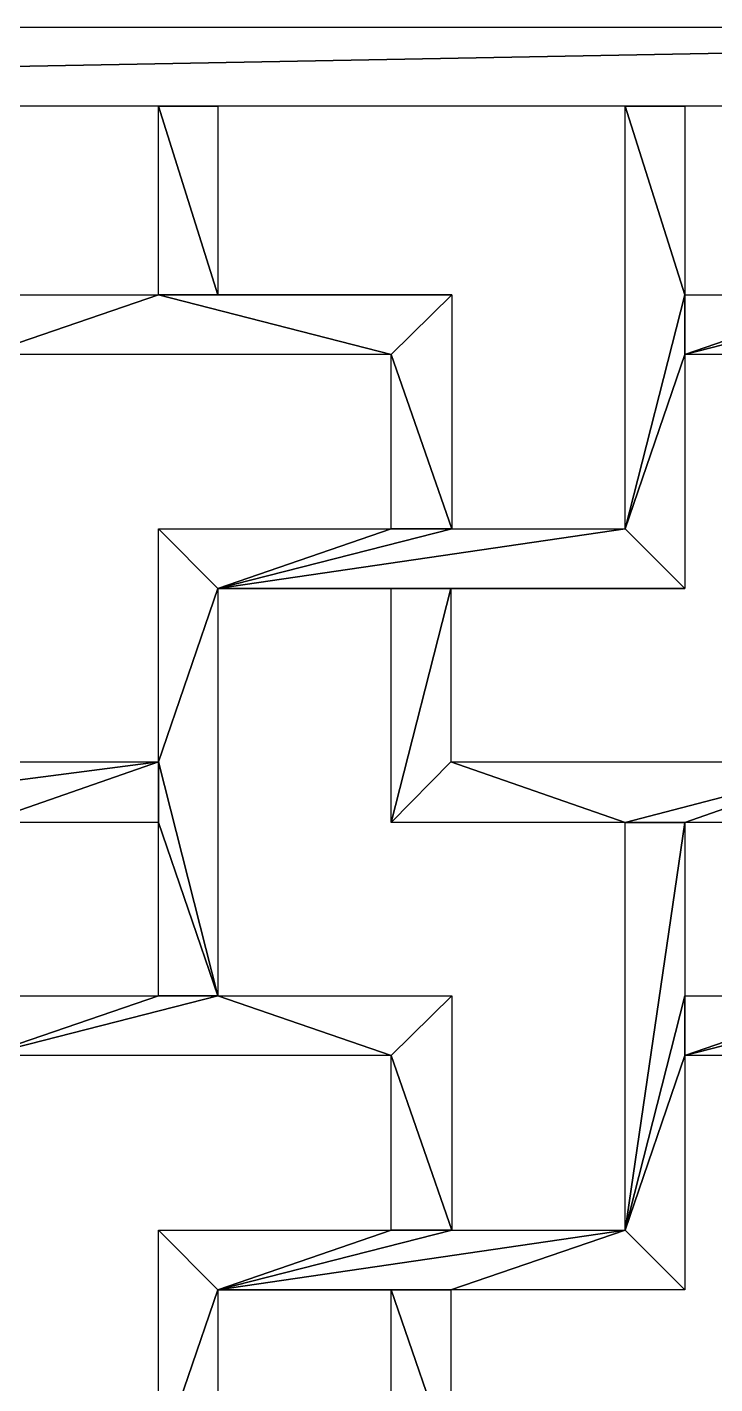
# Model space of a CAD drawing. Header units: centimetres. Extents: x -27.5 to -18.9, y -9.4 to 9.5.
# Drawn here: x -23.065 to -21.691, y 6.771 to 9.48 of the extents above; entities that cross this region are included whole.
import ezdxf

# ---------------------------------------------------------------- set-up
doc = ezdxf.new("R2010")
doc.units = ezdxf.units.CM
doc.header["$MEASUREMENT"] = 0
doc.layers.add('layer 1', color=7, linetype='Continuous')

msp = doc.modelspace()

# ---------------------------------------------------------------- linework, layer by layer
at = {"layer": 'layer 1', "color": 250}
for points in [[(-18.88772, 9.47963), (-18.88772, 9.47963), (-27.49687, 9.47963), (-27.49687, 9.47963), (-27.49687, 9.47963), (-27.49687, 9.47963), (-27.33892, 9.3217), (-27.33892, 9.3217), (-27.33892, 9.3217), (-27.33892, 9.3217), (-18.88772, 9.47963), (-18.88772, 9.47963)], [(-18.88772, 9.47963), (-18.88772, 9.47963), (-27.49687, 9.47963), (-27.49687, 9.47963), (-27.49687, 9.47963), (-27.49687, 9.47963), (-27.33892, 9.3217), (-27.33892, 9.3217), (-27.33892, 9.3217), (-27.33892, 9.3217), (-18.88772, 9.47963), (-18.88772, 9.47963)], [(-18.88772, 9.47963), (-18.88772, 9.47963), (-27.33892, 9.3217), (-27.33892, 9.3217), (-27.33892, 9.3217), (-27.33892, 9.3217), (-19.04571, 9.3217), (-19.04571, 9.3217), (-19.04571, 9.3217), (-19.04571, 9.3217), (-18.88772, 9.47963), (-18.88772, 9.47963)], [(-18.88772, 9.47963), (-18.88772, 9.47963), (-27.33892, 9.3217), (-27.33892, 9.3217), (-27.33892, 9.3217), (-27.33892, 9.3217), (-19.04571, 9.3217), (-19.04571, 9.3217), (-19.04571, 9.3217), (-19.04571, 9.3217), (-18.88772, 9.47963), (-18.88772, 9.47963)], [(-22.68371, 8.9453), (-22.68371, 8.9453), (-22.68371, 9.3217), (-22.68371, 9.3217), (-22.68371, 9.3217), (-22.68371, 9.3217), (-22.80275, 9.3217), (-22.80275, 9.3217), (-22.80275, 9.3217), (-22.80275, 9.3217), (-22.68371, 8.9453), (-22.68371, 8.9453)], [(-22.68371, 8.9453), (-22.68371, 8.9453), (-22.68371, 9.3217), (-22.68371, 9.3217), (-22.68371, 9.3217), (-22.68371, 9.3217), (-22.80275, 9.3217), (-22.80275, 9.3217), (-22.80275, 9.3217), (-22.80275, 9.3217), (-22.68371, 8.9453), (-22.68371, 8.9453)], [(-22.80275, 9.3217), (-22.80275, 9.3217), (-22.80275, 8.9453), (-22.80275, 8.9453), (-22.80275, 8.9453), (-22.80275, 8.9453), (-22.68371, 8.9453), (-22.68371, 8.9453), (-22.68371, 8.9453), (-22.68371, 8.9453), (-22.80275, 9.3217), (-22.80275, 9.3217)], [(-22.80275, 9.3217), (-22.80275, 9.3217), (-22.80275, 8.9453), (-22.80275, 8.9453), (-22.80275, 8.9453), (-22.80275, 8.9453), (-22.68371, 8.9453), (-22.68371, 8.9453), (-22.68371, 8.9453), (-22.68371, 8.9453), (-22.80275, 9.3217), (-22.80275, 9.3217)], [(-21.75096, 8.9453), (-21.75096, 8.9453), (-21.75096, 9.3217), (-21.75096, 9.3217), (-21.75096, 9.3217), (-21.75096, 9.3217), (-21.86996, 9.3217), (-21.86996, 9.3217), (-21.86996, 9.3217), (-21.86996, 9.3217), (-21.75096, 8.9453), (-21.75096, 8.9453)], [(-21.75096, 8.9453), (-21.75096, 8.9453), (-21.75096, 9.3217), (-21.75096, 9.3217), (-21.75096, 9.3217), (-21.75096, 9.3217), (-21.86996, 9.3217), (-21.86996, 9.3217), (-21.86996, 9.3217), (-21.86996, 9.3217), (-21.75096, 8.9453), (-21.75096, 8.9453)], [(-21.86996, 9.3217), (-21.86996, 9.3217), (-21.86996, 8.47803), (-21.86996, 8.47803), (-21.86996, 8.47803), (-21.86996, 8.47803), (-21.75096, 8.9453), (-21.75096, 8.9453), (-21.75096, 8.9453), (-21.75096, 8.9453), (-21.86996, 9.3217), (-21.86996, 9.3217)], [(-21.86996, 9.3217), (-21.86996, 9.3217), (-21.86996, 8.47803), (-21.86996, 8.47803), (-21.86996, 8.47803), (-21.86996, 8.47803), (-21.75096, 8.9453), (-21.75096, 8.9453), (-21.75096, 8.9453), (-21.75096, 8.9453), (-21.86996, 9.3217), (-21.86996, 9.3217)], [(-22.80275, 8.9453), (-22.80275, 8.9453), (-23.15117, 8.8263), (-23.15117, 8.8263), (-23.15117, 8.8263), (-23.15117, 8.8263), (-22.33746, 8.8263), (-22.33746, 8.8263), (-22.33746, 8.8263), (-22.33746, 8.8263), (-22.80275, 8.9453), (-22.80275, 8.9453)], [(-22.80275, 8.9453), (-22.80275, 8.9453), (-23.15117, 8.8263), (-23.15117, 8.8263), (-23.15117, 8.8263), (-23.15117, 8.8263), (-22.33746, 8.8263), (-22.33746, 8.8263), (-22.33746, 8.8263), (-22.33746, 8.8263), (-22.80275, 8.9453), (-22.80275, 8.9453)], [(-23.15117, 8.9453), (-23.15117, 8.9453), (-23.15117, 8.8263), (-23.15117, 8.8263), (-23.15117, 8.8263), (-23.15117, 8.8263), (-22.80275, 8.9453), (-22.80275, 8.9453), (-22.80275, 8.9453), (-22.80275, 8.9453), (-23.15117, 8.9453), (-23.15117, 8.9453)], [(-23.15117, 8.9453), (-23.15117, 8.9453), (-23.15117, 8.8263), (-23.15117, 8.8263), (-23.15117, 8.8263), (-23.15117, 8.8263), (-22.80275, 8.9453), (-22.80275, 8.9453), (-22.80275, 8.9453), (-22.80275, 8.9453), (-23.15117, 8.9453), (-23.15117, 8.9453)], [(-22.80275, 8.9453), (-22.80275, 8.9453), (-22.33746, 8.8263), (-22.33746, 8.8263), (-22.33746, 8.8263), (-22.33746, 8.8263), (-22.21625, 8.9453), (-22.21625, 8.9453), (-22.21625, 8.9453), (-22.21625, 8.9453), (-22.80275, 8.9453), (-22.80275, 8.9453)], [(-22.80275, 8.9453), (-22.80275, 8.9453), (-22.33746, 8.8263), (-22.33746, 8.8263), (-22.33746, 8.8263), (-22.33746, 8.8263), (-22.21625, 8.9453), (-22.21625, 8.9453), (-22.21625, 8.9453), (-22.21625, 8.9453), (-22.80275, 8.9453), (-22.80275, 8.9453)], [(-22.68371, 8.9453), (-22.68371, 8.9453), (-22.80275, 8.9453), (-22.80275, 8.9453), (-22.80275, 8.9453), (-22.80275, 8.9453), (-22.21625, 8.9453), (-22.21625, 8.9453), (-22.21625, 8.9453), (-22.21625, 8.9453), (-22.68371, 8.9453), (-22.68371, 8.9453)], [(-22.68371, 8.9453), (-22.68371, 8.9453), (-22.80275, 8.9453), (-22.80275, 8.9453), (-22.80275, 8.9453), (-22.80275, 8.9453), (-22.21625, 8.9453), (-22.21625, 8.9453), (-22.21625, 8.9453), (-22.21625, 8.9453), (-22.68371, 8.9453), (-22.68371, 8.9453)], [(-22.21625, 8.9453), (-22.21625, 8.9453), (-22.33746, 8.8263), (-22.33746, 8.8263), (-22.33746, 8.8263), (-22.33746, 8.8263), (-22.21625, 8.47803), (-22.21625, 8.47803), (-22.21625, 8.47803), (-22.21625, 8.47803), (-22.21625, 8.9453), (-22.21625, 8.9453)], [(-22.21625, 8.9453), (-22.21625, 8.9453), (-22.33746, 8.8263), (-22.33746, 8.8263), (-22.33746, 8.8263), (-22.33746, 8.8263), (-22.21625, 8.47803), (-22.21625, 8.47803), (-22.21625, 8.47803), (-22.21625, 8.47803), (-22.21625, 8.9453), (-22.21625, 8.9453)], [(-21.75096, 8.9453), (-21.75096, 8.9453), (-21.86996, 8.47803), (-21.86996, 8.47803), (-21.86996, 8.47803), (-21.86996, 8.47803), (-21.75096, 8.8263), (-21.75096, 8.8263), (-21.75096, 8.8263), (-21.75096, 8.8263), (-21.75096, 8.9453), (-21.75096, 8.9453)], [(-21.75096, 8.9453), (-21.75096, 8.9453), (-21.86996, 8.47803), (-21.86996, 8.47803), (-21.86996, 8.47803), (-21.86996, 8.47803), (-21.75096, 8.8263), (-21.75096, 8.8263), (-21.75096, 8.8263), (-21.75096, 8.8263), (-21.75096, 8.9453), (-21.75096, 8.9453)], [(-21.28566, 8.9453), (-21.28566, 8.9453), (-21.75096, 8.8263), (-21.75096, 8.8263), (-21.75096, 8.8263), (-21.75096, 8.8263), (-20.93721, 8.8263), (-20.93721, 8.8263), (-20.93721, 8.8263), (-20.93721, 8.8263), (-21.28566, 8.9453), (-21.28566, 8.9453)], [(-21.28566, 8.9453), (-21.28566, 8.9453), (-21.75096, 8.8263), (-21.75096, 8.8263), (-21.75096, 8.8263), (-21.75096, 8.8263), (-20.93721, 8.8263), (-20.93721, 8.8263), (-20.93721, 8.8263), (-20.93721, 8.8263), (-21.28566, 8.9453), (-21.28566, 8.9453)], [(-21.40467, 8.9453), (-21.40467, 8.9453), (-21.75096, 8.8263), (-21.75096, 8.8263), (-21.75096, 8.8263), (-21.75096, 8.8263), (-21.28566, 8.9453), (-21.28566, 8.9453), (-21.28566, 8.9453), (-21.28566, 8.9453), (-21.40467, 8.9453), (-21.40467, 8.9453)], [(-21.40467, 8.9453), (-21.40467, 8.9453), (-21.75096, 8.8263), (-21.75096, 8.8263), (-21.75096, 8.8263), (-21.75096, 8.8263), (-21.28566, 8.9453), (-21.28566, 8.9453), (-21.28566, 8.9453), (-21.28566, 8.9453), (-21.40467, 8.9453), (-21.40467, 8.9453)], [(-21.75096, 8.8263), (-21.75096, 8.8263), (-21.40467, 8.9453), (-21.40467, 8.9453), (-21.40467, 8.9453), (-21.40467, 8.9453), (-21.75096, 8.9453), (-21.75096, 8.9453), (-21.75096, 8.9453), (-21.75096, 8.9453), (-21.75096, 8.8263), (-21.75096, 8.8263)], [(-21.75096, 8.8263), (-21.75096, 8.8263), (-21.40467, 8.9453), (-21.40467, 8.9453), (-21.40467, 8.9453), (-21.40467, 8.9453), (-21.75096, 8.9453), (-21.75096, 8.9453), (-21.75096, 8.9453), (-21.75096, 8.9453), (-21.75096, 8.8263), (-21.75096, 8.8263)], [(-22.33746, 8.8263), (-22.33746, 8.8263), (-22.33746, 8.47803), (-22.33746, 8.47803), (-22.33746, 8.47803), (-22.33746, 8.47803), (-22.21625, 8.47803), (-22.21625, 8.47803), (-22.21625, 8.47803), (-22.21625, 8.47803), (-22.33746, 8.8263), (-22.33746, 8.8263)], [(-22.33746, 8.8263), (-22.33746, 8.8263), (-22.33746, 8.47803), (-22.33746, 8.47803), (-22.33746, 8.47803), (-22.33746, 8.47803), (-22.21625, 8.47803), (-22.21625, 8.47803), (-22.21625, 8.47803), (-22.21625, 8.47803), (-22.33746, 8.8263), (-22.33746, 8.8263)], [(-21.75096, 8.8263), (-21.75096, 8.8263), (-21.86996, 8.47803), (-21.86996, 8.47803), (-21.86996, 8.47803), (-21.86996, 8.47803), (-21.75096, 8.35904), (-21.75096, 8.35904), (-21.75096, 8.35904), (-21.75096, 8.35904), (-21.75096, 8.8263), (-21.75096, 8.8263)], [(-21.75096, 8.8263), (-21.75096, 8.8263), (-21.86996, 8.47803), (-21.86996, 8.47803), (-21.86996, 8.47803), (-21.86996, 8.47803), (-21.75096, 8.35904), (-21.75096, 8.35904), (-21.75096, 8.35904), (-21.75096, 8.35904), (-21.75096, 8.8263), (-21.75096, 8.8263)], [(-22.80275, 8.47803), (-22.80275, 8.47803), (-22.68371, 8.35904), (-22.68371, 8.35904), (-22.68371, 8.35904), (-22.68371, 8.35904), (-22.33746, 8.47803), (-22.33746, 8.47803), (-22.33746, 8.47803), (-22.33746, 8.47803), (-22.80275, 8.47803), (-22.80275, 8.47803)], [(-22.80275, 8.47803), (-22.80275, 8.47803), (-22.68371, 8.35904), (-22.68371, 8.35904), (-22.68371, 8.35904), (-22.68371, 8.35904), (-22.33746, 8.47803), (-22.33746, 8.47803), (-22.33746, 8.47803), (-22.33746, 8.47803), (-22.80275, 8.47803), (-22.80275, 8.47803)], [(-22.80275, 8.47803), (-22.80275, 8.47803), (-22.80275, 8.01289), (-22.80275, 8.01289), (-22.80275, 8.01289), (-22.80275, 8.01289), (-22.68371, 8.35904), (-22.68371, 8.35904), (-22.68371, 8.35904), (-22.68371, 8.35904), (-22.80275, 8.47803), (-22.80275, 8.47803)], [(-22.80275, 8.47803), (-22.80275, 8.47803), (-22.80275, 8.01289), (-22.80275, 8.01289), (-22.80275, 8.01289), (-22.80275, 8.01289), (-22.68371, 8.35904), (-22.68371, 8.35904), (-22.68371, 8.35904), (-22.68371, 8.35904), (-22.80275, 8.47803), (-22.80275, 8.47803)], [(-22.68371, 8.35904), (-22.68371, 8.35904), (-21.86996, 8.47803), (-21.86996, 8.47803), (-21.86996, 8.47803), (-21.86996, 8.47803), (-22.21625, 8.47803), (-22.21625, 8.47803), (-22.21625, 8.47803), (-22.21625, 8.47803), (-22.68371, 8.35904), (-22.68371, 8.35904)], [(-22.68371, 8.35904), (-22.68371, 8.35904), (-21.86996, 8.47803), (-21.86996, 8.47803), (-21.86996, 8.47803), (-21.86996, 8.47803), (-22.21625, 8.47803), (-22.21625, 8.47803), (-22.21625, 8.47803), (-22.21625, 8.47803), (-22.68371, 8.35904), (-22.68371, 8.35904)], [(-21.86996, 8.47803), (-21.86996, 8.47803), (-22.68371, 8.35904), (-22.68371, 8.35904), (-22.68371, 8.35904), (-22.68371, 8.35904), (-21.75096, 8.35904), (-21.75096, 8.35904), (-21.75096, 8.35904), (-21.75096, 8.35904), (-21.86996, 8.47803), (-21.86996, 8.47803)], [(-21.86996, 8.47803), (-21.86996, 8.47803), (-22.68371, 8.35904), (-22.68371, 8.35904), (-22.68371, 8.35904), (-22.68371, 8.35904), (-21.75096, 8.35904), (-21.75096, 8.35904), (-21.75096, 8.35904), (-21.75096, 8.35904), (-21.86996, 8.47803), (-21.86996, 8.47803)], [(-22.33746, 8.47803), (-22.33746, 8.47803), (-22.68371, 8.35904), (-22.68371, 8.35904), (-22.68371, 8.35904), (-22.68371, 8.35904), (-22.21625, 8.47803), (-22.21625, 8.47803), (-22.21625, 8.47803), (-22.21625, 8.47803), (-22.33746, 8.47803), (-22.33746, 8.47803)], [(-22.33746, 8.47803), (-22.33746, 8.47803), (-22.68371, 8.35904), (-22.68371, 8.35904), (-22.68371, 8.35904), (-22.68371, 8.35904), (-22.21625, 8.47803), (-22.21625, 8.47803), (-22.21625, 8.47803), (-22.21625, 8.47803), (-22.33746, 8.47803), (-22.33746, 8.47803)], [(-22.68371, 8.35904), (-22.68371, 8.35904), (-22.80275, 8.01289), (-22.80275, 8.01289), (-22.80275, 8.01289), (-22.80275, 8.01289), (-22.68371, 7.54563), (-22.68371, 7.54563), (-22.68371, 7.54563), (-22.68371, 7.54563), (-22.68371, 8.35904), (-22.68371, 8.35904)], [(-22.68371, 8.35904), (-22.68371, 8.35904), (-22.80275, 8.01289), (-22.80275, 8.01289), (-22.80275, 8.01289), (-22.80275, 8.01289), (-22.68371, 7.54563), (-22.68371, 7.54563), (-22.68371, 7.54563), (-22.68371, 7.54563), (-22.68371, 8.35904), (-22.68371, 8.35904)], [(-22.68371, 8.35904), (-22.68371, 8.35904), (-22.33746, 8.35904), (-22.33746, 8.35904), (-22.33746, 8.35904), (-22.33746, 8.35904), (-21.75096, 8.35904), (-21.75096, 8.35904), (-21.75096, 8.35904), (-21.75096, 8.35904), (-22.68371, 8.35904), (-22.68371, 8.35904)], [(-22.68371, 8.35904), (-22.68371, 8.35904), (-22.33746, 8.35904), (-22.33746, 8.35904), (-22.33746, 8.35904), (-22.33746, 8.35904), (-21.75096, 8.35904), (-21.75096, 8.35904), (-21.75096, 8.35904), (-21.75096, 8.35904), (-22.68371, 8.35904), (-22.68371, 8.35904)], [(-22.21841, 8.35904), (-22.21841, 8.35904), (-22.33746, 7.89178), (-22.33746, 7.89178), (-22.33746, 7.89178), (-22.33746, 7.89178), (-22.21841, 8.01289), (-22.21841, 8.01289), (-22.21841, 8.01289), (-22.21841, 8.01289), (-22.21841, 8.35904), (-22.21841, 8.35904)], [(-22.21841, 8.35904), (-22.21841, 8.35904), (-22.33746, 7.89178), (-22.33746, 7.89178), (-22.33746, 7.89178), (-22.33746, 7.89178), (-22.21841, 8.01289), (-22.21841, 8.01289), (-22.21841, 8.01289), (-22.21841, 8.01289), (-22.21841, 8.35904), (-22.21841, 8.35904)], [(-22.33746, 8.35904), (-22.33746, 8.35904), (-22.33746, 7.89178), (-22.33746, 7.89178), (-22.33746, 7.89178), (-22.33746, 7.89178), (-22.21841, 8.35904), (-22.21841, 8.35904), (-22.21841, 8.35904), (-22.21841, 8.35904), (-22.33746, 8.35904), (-22.33746, 8.35904)], [(-22.33746, 8.35904), (-22.33746, 8.35904), (-22.33746, 7.89178), (-22.33746, 7.89178), (-22.33746, 7.89178), (-22.33746, 7.89178), (-22.21841, 8.35904), (-22.21841, 8.35904), (-22.21841, 8.35904), (-22.21841, 8.35904), (-22.33746, 8.35904), (-22.33746, 8.35904)], [(-21.75096, 8.35904), (-21.75096, 8.35904), (-22.33746, 8.35904), (-22.33746, 8.35904), (-22.33746, 8.35904), (-22.33746, 8.35904), (-22.21841, 8.35904), (-22.21841, 8.35904), (-22.21841, 8.35904), (-22.21841, 8.35904), (-21.75096, 8.35904), (-21.75096, 8.35904)], [(-21.75096, 8.35904), (-21.75096, 8.35904), (-22.33746, 8.35904), (-22.33746, 8.35904), (-22.33746, 8.35904), (-22.33746, 8.35904), (-22.21841, 8.35904), (-22.21841, 8.35904), (-22.21841, 8.35904), (-22.21841, 8.35904), (-21.75096, 8.35904), (-21.75096, 8.35904)], [(-22.80275, 8.01289), (-22.80275, 8.01289), (-23.73551, 7.89178), (-23.73551, 7.89178), (-23.73551, 7.89178), (-23.73551, 7.89178), (-23.15117, 7.89178), (-23.15117, 7.89178), (-23.15117, 7.89178), (-23.15117, 7.89178), (-22.80275, 8.01289), (-22.80275, 8.01289)], [(-22.80275, 8.01289), (-22.80275, 8.01289), (-23.73551, 7.89178), (-23.73551, 7.89178), (-23.73551, 7.89178), (-23.73551, 7.89178), (-23.15117, 7.89178), (-23.15117, 7.89178), (-23.15117, 7.89178), (-23.15117, 7.89178), (-22.80275, 8.01289), (-22.80275, 8.01289)], [(-23.6165, 8.01289), (-23.6165, 8.01289), (-23.73551, 7.89178), (-23.73551, 7.89178), (-23.73551, 7.89178), (-23.73551, 7.89178), (-22.80275, 8.01289), (-22.80275, 8.01289), (-22.80275, 8.01289), (-22.80275, 8.01289), (-23.6165, 8.01289), (-23.6165, 8.01289)], [(-23.6165, 8.01289), (-23.6165, 8.01289), (-23.73551, 7.89178), (-23.73551, 7.89178), (-23.73551, 7.89178), (-23.73551, 7.89178), (-22.80275, 8.01289), (-22.80275, 8.01289), (-22.80275, 8.01289), (-22.80275, 8.01289), (-23.6165, 8.01289), (-23.6165, 8.01289)], [(-22.80275, 8.01289), (-22.80275, 8.01289), (-23.15117, 7.89178), (-23.15117, 7.89178), (-23.15117, 7.89178), (-23.15117, 7.89178), (-22.80275, 7.89178), (-22.80275, 7.89178), (-22.80275, 7.89178), (-22.80275, 7.89178), (-22.80275, 8.01289), (-22.80275, 8.01289)], [(-22.80275, 8.01289), (-22.80275, 8.01289), (-23.15117, 7.89178), (-23.15117, 7.89178), (-23.15117, 7.89178), (-23.15117, 7.89178), (-22.80275, 7.89178), (-22.80275, 7.89178), (-22.80275, 7.89178), (-22.80275, 7.89178), (-22.80275, 8.01289), (-22.80275, 8.01289)], [(-22.80275, 8.01289), (-22.80275, 8.01289), (-22.80275, 7.89178), (-22.80275, 7.89178), (-22.80275, 7.89178), (-22.80275, 7.89178), (-22.68371, 7.54563), (-22.68371, 7.54563), (-22.68371, 7.54563), (-22.68371, 7.54563), (-22.80275, 8.01289), (-22.80275, 8.01289)], [(-22.80275, 8.01289), (-22.80275, 8.01289), (-22.80275, 7.89178), (-22.80275, 7.89178), (-22.80275, 7.89178), (-22.80275, 7.89178), (-22.68371, 7.54563), (-22.68371, 7.54563), (-22.68371, 7.54563), (-22.68371, 7.54563), (-22.80275, 8.01289), (-22.80275, 8.01289)], [(-22.21841, 8.01289), (-22.21841, 8.01289), (-22.33746, 7.89178), (-22.33746, 7.89178), (-22.33746, 7.89178), (-22.33746, 7.89178), (-21.86996, 7.89178), (-21.86996, 7.89178), (-21.86996, 7.89178), (-21.86996, 7.89178), (-22.21841, 8.01289), (-22.21841, 8.01289)], [(-22.21841, 8.01289), (-22.21841, 8.01289), (-22.33746, 7.89178), (-22.33746, 7.89178), (-22.33746, 7.89178), (-22.33746, 7.89178), (-21.86996, 7.89178), (-21.86996, 7.89178), (-21.86996, 7.89178), (-21.86996, 7.89178), (-22.21841, 8.01289), (-22.21841, 8.01289)], [(-21.86996, 7.89178), (-21.86996, 7.89178), (-21.40467, 8.01289), (-21.40467, 8.01289), (-21.40467, 8.01289), (-21.40467, 8.01289), (-22.21841, 8.01289), (-22.21841, 8.01289), (-22.21841, 8.01289), (-22.21841, 8.01289), (-21.86996, 7.89178), (-21.86996, 7.89178)], [(-21.86996, 7.89178), (-21.86996, 7.89178), (-21.40467, 8.01289), (-21.40467, 8.01289), (-21.40467, 8.01289), (-21.40467, 8.01289), (-22.21841, 8.01289), (-22.21841, 8.01289), (-22.21841, 8.01289), (-22.21841, 8.01289), (-21.86996, 7.89178), (-21.86996, 7.89178)], [(-21.40467, 8.01289), (-21.40467, 8.01289), (-21.86996, 7.89178), (-21.86996, 7.89178), (-21.86996, 7.89178), (-21.86996, 7.89178), (-21.75096, 7.89178), (-21.75096, 7.89178), (-21.75096, 7.89178), (-21.75096, 7.89178), (-21.40467, 8.01289), (-21.40467, 8.01289)], [(-21.40467, 8.01289), (-21.40467, 8.01289), (-21.86996, 7.89178), (-21.86996, 7.89178), (-21.86996, 7.89178), (-21.86996, 7.89178), (-21.75096, 7.89178), (-21.75096, 7.89178), (-21.75096, 7.89178), (-21.75096, 7.89178), (-21.40467, 8.01289), (-21.40467, 8.01289)], [(-21.40467, 8.01289), (-21.40467, 8.01289), (-21.75096, 7.89178), (-21.75096, 7.89178), (-21.75096, 7.89178), (-21.75096, 7.89178), (-21.40467, 7.89178), (-21.40467, 7.89178), (-21.40467, 7.89178), (-21.40467, 7.89178), (-21.40467, 8.01289), (-21.40467, 8.01289)], [(-21.40467, 8.01289), (-21.40467, 8.01289), (-21.75096, 7.89178), (-21.75096, 7.89178), (-21.75096, 7.89178), (-21.75096, 7.89178), (-21.40467, 7.89178), (-21.40467, 7.89178), (-21.40467, 7.89178), (-21.40467, 7.89178), (-21.40467, 8.01289), (-21.40467, 8.01289)], [(-22.80275, 7.89178), (-22.80275, 7.89178), (-22.80275, 7.54563), (-22.80275, 7.54563), (-22.80275, 7.54563), (-22.80275, 7.54563), (-22.68371, 7.54563), (-22.68371, 7.54563), (-22.68371, 7.54563), (-22.68371, 7.54563), (-22.80275, 7.89178), (-22.80275, 7.89178)], [(-22.80275, 7.89178), (-22.80275, 7.89178), (-22.80275, 7.54563), (-22.80275, 7.54563), (-22.80275, 7.54563), (-22.80275, 7.54563), (-22.68371, 7.54563), (-22.68371, 7.54563), (-22.68371, 7.54563), (-22.68371, 7.54563), (-22.80275, 7.89178), (-22.80275, 7.89178)], [(-21.75096, 7.89178), (-21.75096, 7.89178), (-21.86996, 7.07837), (-21.86996, 7.07837), (-21.86996, 7.07837), (-21.86996, 7.07837), (-21.75096, 7.54563), (-21.75096, 7.54563), (-21.75096, 7.54563), (-21.75096, 7.54563), (-21.75096, 7.89178), (-21.75096, 7.89178)], [(-21.75096, 7.89178), (-21.75096, 7.89178), (-21.86996, 7.07837), (-21.86996, 7.07837), (-21.86996, 7.07837), (-21.86996, 7.07837), (-21.75096, 7.54563), (-21.75096, 7.54563), (-21.75096, 7.54563), (-21.75096, 7.54563), (-21.75096, 7.89178), (-21.75096, 7.89178)], [(-21.86996, 7.89178), (-21.86996, 7.89178), (-21.86996, 7.07837), (-21.86996, 7.07837), (-21.86996, 7.07837), (-21.86996, 7.07837), (-21.75096, 7.89178), (-21.75096, 7.89178), (-21.75096, 7.89178), (-21.75096, 7.89178), (-21.86996, 7.89178), (-21.86996, 7.89178)], [(-21.86996, 7.89178), (-21.86996, 7.89178), (-21.86996, 7.07837), (-21.86996, 7.07837), (-21.86996, 7.07837), (-21.86996, 7.07837), (-21.75096, 7.89178), (-21.75096, 7.89178), (-21.75096, 7.89178), (-21.75096, 7.89178), (-21.86996, 7.89178), (-21.86996, 7.89178)], [(-22.68371, 7.54563), (-22.68371, 7.54563), (-23.15117, 7.42664), (-23.15117, 7.42664), (-23.15117, 7.42664), (-23.15117, 7.42664), (-22.33746, 7.42664), (-22.33746, 7.42664), (-22.33746, 7.42664), (-22.33746, 7.42664), (-22.68371, 7.54563), (-22.68371, 7.54563)], [(-22.68371, 7.54563), (-22.68371, 7.54563), (-23.15117, 7.42664), (-23.15117, 7.42664), (-23.15117, 7.42664), (-23.15117, 7.42664), (-22.33746, 7.42664), (-22.33746, 7.42664), (-22.33746, 7.42664), (-22.33746, 7.42664), (-22.68371, 7.54563), (-22.68371, 7.54563)], [(-22.80275, 7.54563), (-22.80275, 7.54563), (-23.15117, 7.42664), (-23.15117, 7.42664), (-23.15117, 7.42664), (-23.15117, 7.42664), (-22.68371, 7.54563), (-22.68371, 7.54563), (-22.68371, 7.54563), (-22.68371, 7.54563), (-22.80275, 7.54563), (-22.80275, 7.54563)], [(-22.80275, 7.54563), (-22.80275, 7.54563), (-23.15117, 7.42664), (-23.15117, 7.42664), (-23.15117, 7.42664), (-23.15117, 7.42664), (-22.68371, 7.54563), (-22.68371, 7.54563), (-22.68371, 7.54563), (-22.68371, 7.54563), (-22.80275, 7.54563), (-22.80275, 7.54563)], [(-23.15117, 7.54563), (-23.15117, 7.54563), (-23.15117, 7.42664), (-23.15117, 7.42664), (-23.15117, 7.42664), (-23.15117, 7.42664), (-22.80275, 7.54563), (-22.80275, 7.54563), (-22.80275, 7.54563), (-22.80275, 7.54563), (-23.15117, 7.54563), (-23.15117, 7.54563)], [(-23.15117, 7.54563), (-23.15117, 7.54563), (-23.15117, 7.42664), (-23.15117, 7.42664), (-23.15117, 7.42664), (-23.15117, 7.42664), (-22.80275, 7.54563), (-22.80275, 7.54563), (-22.80275, 7.54563), (-22.80275, 7.54563), (-23.15117, 7.54563), (-23.15117, 7.54563)], [(-22.68371, 7.54563), (-22.68371, 7.54563), (-22.33746, 7.42664), (-22.33746, 7.42664), (-22.33746, 7.42664), (-22.33746, 7.42664), (-22.21625, 7.54563), (-22.21625, 7.54563), (-22.21625, 7.54563), (-22.21625, 7.54563), (-22.68371, 7.54563), (-22.68371, 7.54563)], [(-22.68371, 7.54563), (-22.68371, 7.54563), (-22.33746, 7.42664), (-22.33746, 7.42664), (-22.33746, 7.42664), (-22.33746, 7.42664), (-22.21625, 7.54563), (-22.21625, 7.54563), (-22.21625, 7.54563), (-22.21625, 7.54563), (-22.68371, 7.54563), (-22.68371, 7.54563)], [(-22.21625, 7.54563), (-22.21625, 7.54563), (-22.33746, 7.42664), (-22.33746, 7.42664), (-22.33746, 7.42664), (-22.33746, 7.42664), (-22.21625, 7.07837), (-22.21625, 7.07837), (-22.21625, 7.07837), (-22.21625, 7.07837), (-22.21625, 7.54563), (-22.21625, 7.54563)], [(-22.21625, 7.54563), (-22.21625, 7.54563), (-22.33746, 7.42664), (-22.33746, 7.42664), (-22.33746, 7.42664), (-22.33746, 7.42664), (-22.21625, 7.07837), (-22.21625, 7.07837), (-22.21625, 7.07837), (-22.21625, 7.07837), (-22.21625, 7.54563), (-22.21625, 7.54563)], [(-21.75096, 7.54563), (-21.75096, 7.54563), (-21.86996, 7.07837), (-21.86996, 7.07837), (-21.86996, 7.07837), (-21.86996, 7.07837), (-21.75096, 7.42664), (-21.75096, 7.42664), (-21.75096, 7.42664), (-21.75096, 7.42664), (-21.75096, 7.54563), (-21.75096, 7.54563)], [(-21.75096, 7.54563), (-21.75096, 7.54563), (-21.86996, 7.07837), (-21.86996, 7.07837), (-21.86996, 7.07837), (-21.86996, 7.07837), (-21.75096, 7.42664), (-21.75096, 7.42664), (-21.75096, 7.42664), (-21.75096, 7.42664), (-21.75096, 7.54563), (-21.75096, 7.54563)], [(-21.28566, 7.54563), (-21.28566, 7.54563), (-21.75096, 7.42664), (-21.75096, 7.42664), (-21.75096, 7.42664), (-21.75096, 7.42664), (-20.93721, 7.42664), (-20.93721, 7.42664), (-20.93721, 7.42664), (-20.93721, 7.42664), (-21.28566, 7.54563), (-21.28566, 7.54563)], [(-21.28566, 7.54563), (-21.28566, 7.54563), (-21.75096, 7.42664), (-21.75096, 7.42664), (-21.75096, 7.42664), (-21.75096, 7.42664), (-20.93721, 7.42664), (-20.93721, 7.42664), (-20.93721, 7.42664), (-20.93721, 7.42664), (-21.28566, 7.54563), (-21.28566, 7.54563)], [(-21.40467, 7.54563), (-21.40467, 7.54563), (-21.75096, 7.42664), (-21.75096, 7.42664), (-21.75096, 7.42664), (-21.75096, 7.42664), (-21.28566, 7.54563), (-21.28566, 7.54563), (-21.28566, 7.54563), (-21.28566, 7.54563), (-21.40467, 7.54563), (-21.40467, 7.54563)], [(-21.40467, 7.54563), (-21.40467, 7.54563), (-21.75096, 7.42664), (-21.75096, 7.42664), (-21.75096, 7.42664), (-21.75096, 7.42664), (-21.28566, 7.54563), (-21.28566, 7.54563), (-21.28566, 7.54563), (-21.28566, 7.54563), (-21.40467, 7.54563), (-21.40467, 7.54563)], [(-21.75096, 7.42664), (-21.75096, 7.42664), (-21.40467, 7.54563), (-21.40467, 7.54563), (-21.40467, 7.54563), (-21.40467, 7.54563), (-21.75096, 7.54563), (-21.75096, 7.54563), (-21.75096, 7.54563), (-21.75096, 7.54563), (-21.75096, 7.42664), (-21.75096, 7.42664)], [(-21.75096, 7.42664), (-21.75096, 7.42664), (-21.40467, 7.54563), (-21.40467, 7.54563), (-21.40467, 7.54563), (-21.40467, 7.54563), (-21.75096, 7.54563), (-21.75096, 7.54563), (-21.75096, 7.54563), (-21.75096, 7.54563), (-21.75096, 7.42664), (-21.75096, 7.42664)], [(-22.33746, 7.42664), (-22.33746, 7.42664), (-22.33746, 7.07837), (-22.33746, 7.07837), (-22.33746, 7.07837), (-22.33746, 7.07837), (-22.21625, 7.07837), (-22.21625, 7.07837), (-22.21625, 7.07837), (-22.21625, 7.07837), (-22.33746, 7.42664), (-22.33746, 7.42664)], [(-22.33746, 7.42664), (-22.33746, 7.42664), (-22.33746, 7.07837), (-22.33746, 7.07837), (-22.33746, 7.07837), (-22.33746, 7.07837), (-22.21625, 7.07837), (-22.21625, 7.07837), (-22.21625, 7.07837), (-22.21625, 7.07837), (-22.33746, 7.42664), (-22.33746, 7.42664)], [(-21.75096, 7.42664), (-21.75096, 7.42664), (-21.86996, 7.07837), (-21.86996, 7.07837), (-21.86996, 7.07837), (-21.86996, 7.07837), (-21.75096, 6.95938), (-21.75096, 6.95938), (-21.75096, 6.95938), (-21.75096, 6.95938), (-21.75096, 7.42664), (-21.75096, 7.42664)], [(-21.75096, 7.42664), (-21.75096, 7.42664), (-21.86996, 7.07837), (-21.86996, 7.07837), (-21.86996, 7.07837), (-21.86996, 7.07837), (-21.75096, 6.95938), (-21.75096, 6.95938), (-21.75096, 6.95938), (-21.75096, 6.95938), (-21.75096, 7.42664), (-21.75096, 7.42664)], [(-22.80275, 7.07837), (-22.80275, 7.07837), (-22.68371, 6.95938), (-22.68371, 6.95938), (-22.68371, 6.95938), (-22.68371, 6.95938), (-22.33746, 7.07837), (-22.33746, 7.07837), (-22.33746, 7.07837), (-22.33746, 7.07837), (-22.80275, 7.07837), (-22.80275, 7.07837)], [(-22.80275, 7.07837), (-22.80275, 7.07837), (-22.68371, 6.95938), (-22.68371, 6.95938), (-22.68371, 6.95938), (-22.68371, 6.95938), (-22.33746, 7.07837), (-22.33746, 7.07837), (-22.33746, 7.07837), (-22.33746, 7.07837), (-22.80275, 7.07837), (-22.80275, 7.07837)], [(-22.80275, 7.07837), (-22.80275, 7.07837), (-22.80275, 6.61327), (-22.80275, 6.61327), (-22.80275, 6.61327), (-22.80275, 6.61327), (-22.68371, 6.95938), (-22.68371, 6.95938), (-22.68371, 6.95938), (-22.68371, 6.95938), (-22.80275, 7.07837), (-22.80275, 7.07837)], [(-22.80275, 7.07837), (-22.80275, 7.07837), (-22.80275, 6.61327), (-22.80275, 6.61327), (-22.80275, 6.61327), (-22.80275, 6.61327), (-22.68371, 6.95938), (-22.68371, 6.95938), (-22.68371, 6.95938), (-22.68371, 6.95938), (-22.80275, 7.07837), (-22.80275, 7.07837)], [(-21.86996, 7.07837), (-21.86996, 7.07837), (-22.68371, 6.95938), (-22.68371, 6.95938), (-22.68371, 6.95938), (-22.68371, 6.95938), (-22.21841, 6.95938), (-22.21841, 6.95938), (-22.21841, 6.95938), (-22.21841, 6.95938), (-21.86996, 7.07837), (-21.86996, 7.07837)], [(-21.86996, 7.07837), (-21.86996, 7.07837), (-22.68371, 6.95938), (-22.68371, 6.95938), (-22.68371, 6.95938), (-22.68371, 6.95938), (-22.21841, 6.95938), (-22.21841, 6.95938), (-22.21841, 6.95938), (-22.21841, 6.95938), (-21.86996, 7.07837), (-21.86996, 7.07837)], [(-22.21625, 7.07837), (-22.21625, 7.07837), (-22.68371, 6.95938), (-22.68371, 6.95938), (-22.68371, 6.95938), (-22.68371, 6.95938), (-21.86996, 7.07837), (-21.86996, 7.07837), (-21.86996, 7.07837), (-21.86996, 7.07837), (-22.21625, 7.07837), (-22.21625, 7.07837)], [(-22.21625, 7.07837), (-22.21625, 7.07837), (-22.68371, 6.95938), (-22.68371, 6.95938), (-22.68371, 6.95938), (-22.68371, 6.95938), (-21.86996, 7.07837), (-21.86996, 7.07837), (-21.86996, 7.07837), (-21.86996, 7.07837), (-22.21625, 7.07837), (-22.21625, 7.07837)], [(-22.33746, 7.07837), (-22.33746, 7.07837), (-22.68371, 6.95938), (-22.68371, 6.95938), (-22.68371, 6.95938), (-22.68371, 6.95938), (-22.21625, 7.07837), (-22.21625, 7.07837), (-22.21625, 7.07837), (-22.21625, 7.07837), (-22.33746, 7.07837), (-22.33746, 7.07837)], [(-22.33746, 7.07837), (-22.33746, 7.07837), (-22.68371, 6.95938), (-22.68371, 6.95938), (-22.68371, 6.95938), (-22.68371, 6.95938), (-22.21625, 7.07837), (-22.21625, 7.07837), (-22.21625, 7.07837), (-22.21625, 7.07837), (-22.33746, 7.07837), (-22.33746, 7.07837)], [(-21.86996, 7.07837), (-21.86996, 7.07837), (-22.21841, 6.95938), (-22.21841, 6.95938), (-22.21841, 6.95938), (-22.21841, 6.95938), (-21.75096, 6.95938), (-21.75096, 6.95938), (-21.75096, 6.95938), (-21.75096, 6.95938), (-21.86996, 7.07837), (-21.86996, 7.07837)], [(-21.86996, 7.07837), (-21.86996, 7.07837), (-22.21841, 6.95938), (-22.21841, 6.95938), (-22.21841, 6.95938), (-22.21841, 6.95938), (-21.75096, 6.95938), (-21.75096, 6.95938), (-21.75096, 6.95938), (-21.75096, 6.95938), (-21.86996, 7.07837), (-21.86996, 7.07837)], [(-22.68371, 6.95938), (-22.68371, 6.95938), (-22.80275, 6.61327), (-22.80275, 6.61327), (-22.80275, 6.61327), (-22.80275, 6.61327), (-22.68371, 6.146), (-22.68371, 6.146), (-22.68371, 6.146), (-22.68371, 6.146), (-22.68371, 6.95938), (-22.68371, 6.95938)], [(-22.68371, 6.95938), (-22.68371, 6.95938), (-22.80275, 6.61327), (-22.80275, 6.61327), (-22.80275, 6.61327), (-22.80275, 6.61327), (-22.68371, 6.146), (-22.68371, 6.146), (-22.68371, 6.146), (-22.68371, 6.146), (-22.68371, 6.95938), (-22.68371, 6.95938)], [(-22.21841, 6.95938), (-22.21841, 6.95938), (-22.68371, 6.95938), (-22.68371, 6.95938), (-22.68371, 6.95938), (-22.68371, 6.95938), (-22.33746, 6.95938), (-22.33746, 6.95938), (-22.33746, 6.95938), (-22.33746, 6.95938), (-22.21841, 6.95938), (-22.21841, 6.95938)], [(-22.21841, 6.95938), (-22.21841, 6.95938), (-22.68371, 6.95938), (-22.68371, 6.95938), (-22.68371, 6.95938), (-22.68371, 6.95938), (-22.33746, 6.95938), (-22.33746, 6.95938), (-22.33746, 6.95938), (-22.33746, 6.95938), (-22.21841, 6.95938), (-22.21841, 6.95938)], [(-22.33746, 6.95938), (-22.33746, 6.95938), (-22.33746, 6.49211), (-22.33746, 6.49211), (-22.33746, 6.49211), (-22.33746, 6.49211), (-22.21841, 6.61327), (-22.21841, 6.61327), (-22.21841, 6.61327), (-22.21841, 6.61327), (-22.33746, 6.95938), (-22.33746, 6.95938)], [(-22.33746, 6.95938), (-22.33746, 6.95938), (-22.33746, 6.49211), (-22.33746, 6.49211), (-22.33746, 6.49211), (-22.33746, 6.49211), (-22.21841, 6.61327), (-22.21841, 6.61327), (-22.21841, 6.61327), (-22.21841, 6.61327), (-22.33746, 6.95938), (-22.33746, 6.95938)], [(-22.21841, 6.95938), (-22.21841, 6.95938), (-22.33746, 6.95938), (-22.33746, 6.95938), (-22.33746, 6.95938), (-22.33746, 6.95938), (-22.21841, 6.61327), (-22.21841, 6.61327), (-22.21841, 6.61327), (-22.21841, 6.61327), (-22.21841, 6.95938), (-22.21841, 6.95938)], [(-22.21841, 6.95938), (-22.21841, 6.95938), (-22.33746, 6.95938), (-22.33746, 6.95938), (-22.33746, 6.95938), (-22.33746, 6.95938), (-22.21841, 6.61327), (-22.21841, 6.61327), (-22.21841, 6.61327), (-22.21841, 6.61327), (-22.21841, 6.95938), (-22.21841, 6.95938)]]:
    msp.add_open_spline(points, degree=3, knots=[0, 0, 0, 0, 0.25, 0.25, 0.25, 0.25, 0.5, 0.5, 0.5, 0.5, 1, 1, 1, 1], dxfattribs=at)

doc.saveas('drawing.dxf')
